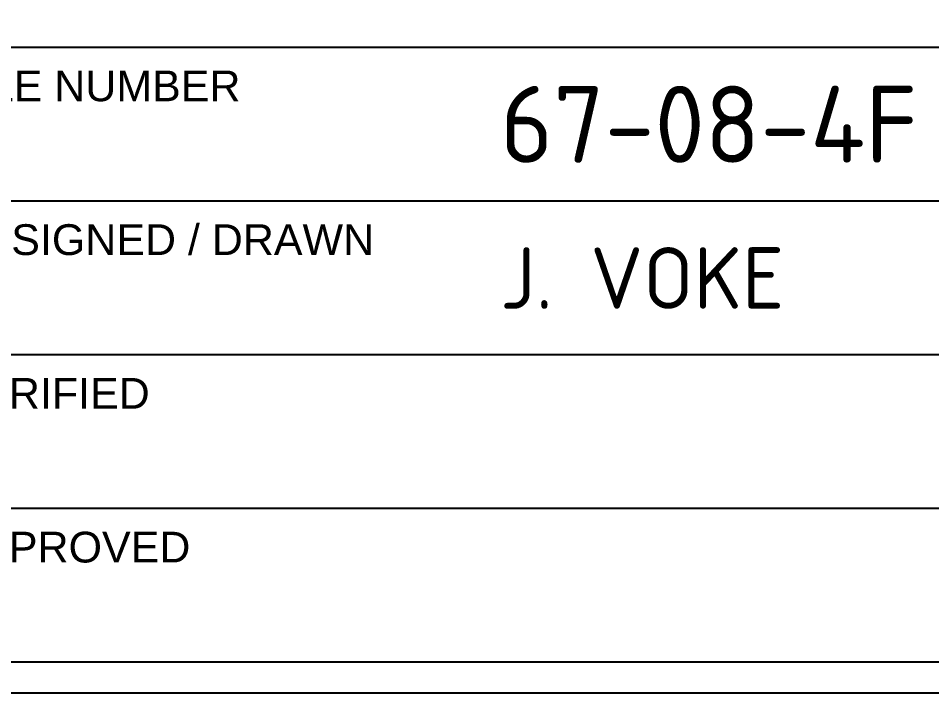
# Model space of a CAD drawing. Header units: inches. Extents: x 0 to 420, y 0 to 297.
# Drawn here: x 356.11 to 385.8, y 37 to 58.94 of the extents above; entities that cross this region are included whole.
import ezdxf
from ezdxf.enums import TextEntityAlignment as Align

# ---------------------------------------------------------------- set-up
doc = ezdxf.new("R2010")
doc.units = ezdxf.units.IN
doc.header["$MEASUREMENT"] = 0
for name, color, linetype in [('L25', 1, 'Continuous'), ('TBLK18', 4, 'Continuous'), ('TBLK25', 1, 'Continuous'), ('TBLK35', 3, 'Continuous'), ('TBLK50', 7, 'Continuous')]:
    doc.layers.add(name, color=color, linetype=linetype)
doc.styles.add('HELVL', font='helvl', dxfattribs={"width": 0.8})
doc.styles.add('ISO', font='iso3098b.shx')

# ---------------------------------------------------------------- blocks, each defined once
blk = doc.blocks.new('TBLK NO LA')
at = {"layer": 'TBLK35'}
for p, q in [((353.5, 58), (409.5, 58)), ((353.5, 53), (409.5, 53)), ((353.5, 48), (409.5, 48)), ((353.5, 43), (409.5, 43)), ((352.5, 37), (415.5, 37))]:
    blk.add_line(p, q, dxfattribs=at)
at = {"layer": 'TBLK50'}
blk.add_lwpolyline([(409.5, 40.5), (409.5, 79.341, 0.414214), (407, 81.841), (356, 81.841, 0.414214), (353.5, 79.341), (353.5, 40.5, 0.414214), (356, 38), (407, 38, 0.414214)], format="xyb", close=True, dxfattribs=at)
at = {"layer": 'TBLK18', "style": 'HELVL'}
for s, p in [('FILE NUMBER', (353.94, 56.236)), ('DESIGNED / DRAWN', (353.94, 51.236)), ('VERIFIED', (353.94, 46.236)), ('APPROVED', (353.94, 41.236))]:
    blk.add_text(s, height=1, dxfattribs=at).set_placement(p)
at = {"layer": 'TBLK18', "style": 'ISO'}
blk.add_attdef('MR_DIRECTORATE', text='', height=1.5, dxfattribs=at).set_placement((381.5, 68.119), align=Align.CENTER)
for tag, p in [('STREET_NAME', (355.514, 62.1)), ('SUBURB_POSTCODE', (388.488, 62.1)), ('TELEPHONE_NO.', (368.306, 59.836)), ('FAX_NO.', (393.555, 59.836))]:
    blk.add_attdef(tag, p, '', height=1.5, dxfattribs=at)
at = {"layer": 'TBLK25', "style": 'ISO'}
for tag, height, p in [('MR_BRANCH', 2, (381.5, 65.199)), ('ROAD_SECTION', 1.75, (384, 29.876)), ('SLK', 1.75, (384, 26.821)), ('CHAINAGE', 1.75, (384, 19.919)), ('LOCAL_AUTHORITY', 1.75, (384, 17.019))]:
    blk.add_attdef(tag, text='', height=height, dxfattribs=at).set_placement(p, align=Align.CENTER)
for tag, p, height in [('FILE_NUMBER', (371.773, 54.237), 2.5), ('DESIGNED_/_DRAWN', (371.773, 49.487), 2), ('VERIFIED', (371.773, 44.487), 2), ('APPROVED', (371.773, 39.487), 2)]:
    blk.add_attdef(tag, p, '', height=height, dxfattribs=at)
at = {"layer": 'TBLK35', "style": 'ISO', "width": 0.9}
for tag, p in [('ROAD_PROJECT&NUMBER', (384, 32.945)), ('DRAWING_DESCRIPTION', (384, 23.002))]:
    blk.add_attdef(tag, text='', height=2.5, dxfattribs=at).set_placement(p, align=Align.CENTER)
at = {"layer": 'TBLK50', "style": 'ISO'}
blk.add_attdef('MRWA_DRG_NUMBER', (356.288, 6.085), '', height=5, dxfattribs=at)

msp = doc.modelspace()

# ---------------------------------------------------------------- block references
at = {"layer": 'L25'}
ref = msp.add_blockref('TBLK NO LA', (0.0000004, -0.0000001), dxfattribs=at)
ref.add_attrib('FILE_NUMBER', '67-08-4F', (371.773437, 54.2365491), dxfattribs={"layer": 'TBLK25', "height": 2.5, "style": 'ISO'})
ref.add_attrib('DESIGNED_/_DRAWN', 'J. VOKE     15.8.16', (371.773437, 49.4865491), dxfattribs={"layer": 'TBLK25', "height": 2, "style": 'ISO'})

doc.saveas('drawing.dxf')
